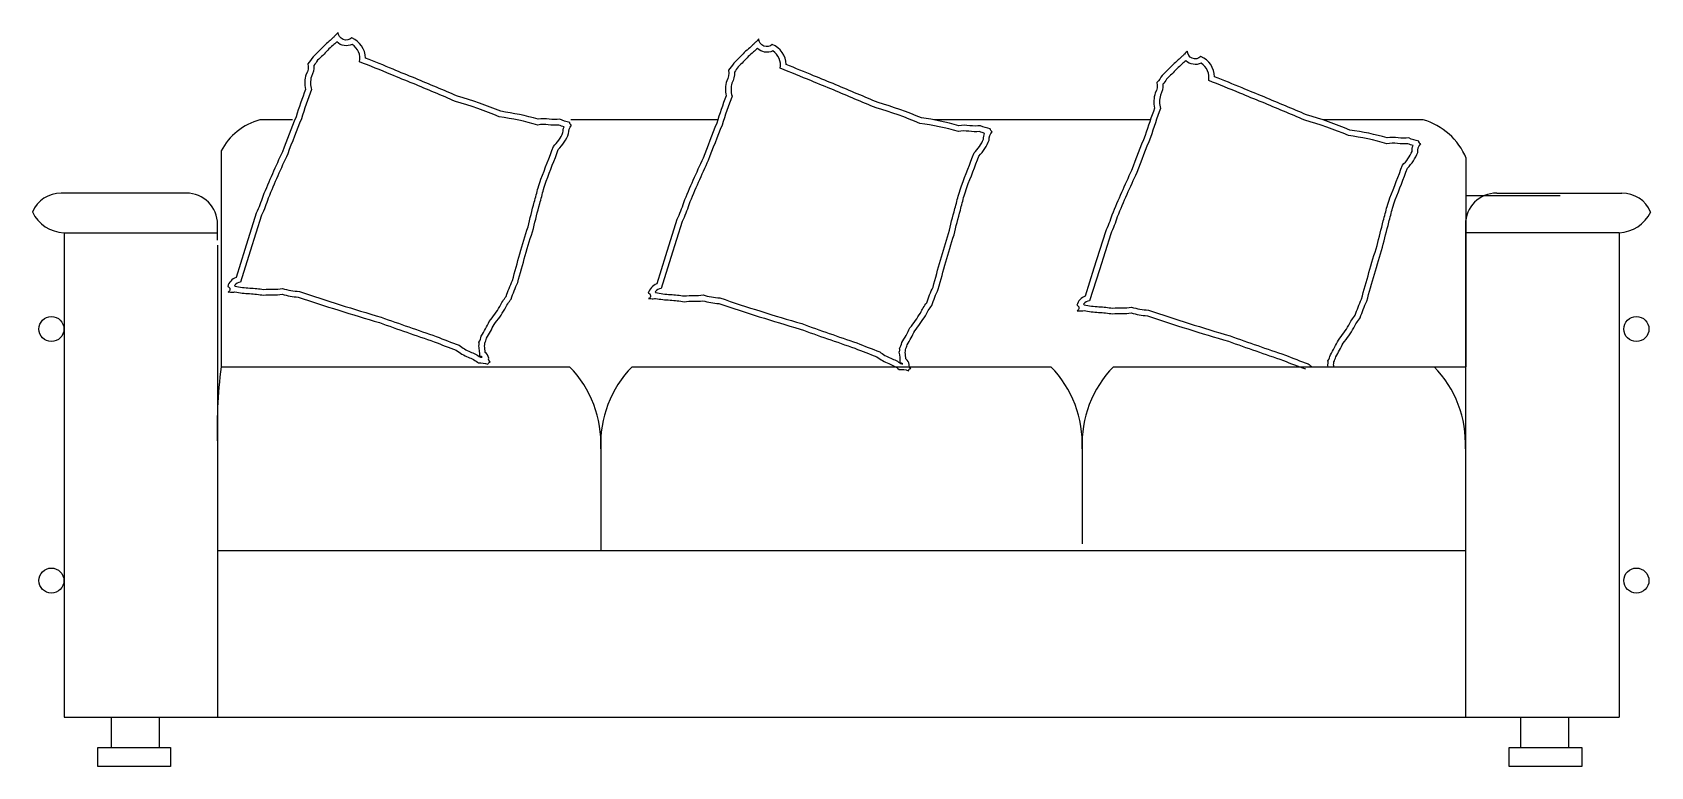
# Model space of a CAD drawing. Header units: inches. Extents: x -0.4 to 42.1, y 14 to 38.8.
# Drawn here: x 23.176 to 25.41, y 17.725 to 18.738 of the extents above; entities that cross this region are included whole.
import ezdxf

# ---------------------------------------------------------------- set-up
doc = ezdxf.new("R2010")
doc.units = ezdxf.units.IN
doc.header["$MEASUREMENT"] = 0
doc.layers.add('02', color=2, linetype='Continuous')

msp = doc.modelspace()

# ---------------------------------------------------------------- linework, layer by layer
at = {"layer": '02'}
for p, q in [((23.535, 18.6171), (23.4901, 18.6171)), ((25.0956, 18.6171), (24.9571, 18.6171)), ((23.4367, 18.5742), (23.4367, 18.2764)), ((25.1551, 18.2764), (25.1551, 18.5643)), ((23.3886, 18.5161), (23.2158, 18.5161)), ((25.2848, 18.5125), (25.1551, 18.5125)), ((25.1972, 18.5161), (25.37, 18.5161)), ((23.4318, 18.4513), (23.4318, 18.4729)), ((25.154, 18.4729), (25.154, 17.7927)), ((23.2198, 18.4614), (23.4306, 18.4614)), ((23.2198, 18.4614), (23.2198, 17.7927)), ((25.366, 18.4614), (25.1551, 18.4614)), ((25.366, 18.4614), (25.366, 17.7927)), ((23.4318, 18.4443), (23.4318, 17.7927)), ((23.4367, 18.2764), (23.9175, 18.2764)), ((24.0039, 18.2764), (24.5819, 18.2764)), ((24.6683, 18.2764), (25.1551, 18.2764)), ((23.9607, 18.1634), (23.9607, 18.0229)), ((24.6251, 18.1634), (24.6251, 18.0323)), ((23.4318, 18.0229), (25.154, 18.0229)), ((23.2198, 17.7927), (25.366, 17.7927)), ((23.285, 17.7927), (23.285, 17.7508)), ((23.3512, 17.7927), (23.3512, 17.7508)), ((25.2301, 17.7927), (25.2301, 17.7508)), ((25.2963, 17.7927), (25.2963, 17.7508))]:
    msp.add_line(p, q, dxfattribs=at)
for points in [[(23.902, 18.5762, 0.101392), (23.9163, 18.5981, -0.223768), (23.9204, 18.6097, -0.25558), (23.9177, 18.6137, -0.081563), (23.9041, 18.618, -0.071805), (23.8893, 18.618, 0.069985), (23.8742, 18.618, 0.03546), (23.8227, 18.6289, 0.029432), (23.7629, 18.6499, 0.001554), (23.734, 18.6621, -0.00152), (23.7045, 18.6745, -0.004735), (23.6739, 18.687, 0.00382), (23.636, 18.7024, 0.296001), (23.6169, 18.7302, -0.649774), (23.5983, 18.7379, -0.02319), (23.5945, 18.7338, 0.0288), (23.5913, 18.7306, 0.005727), (23.5857, 18.7256, -0.004358), (23.5782, 18.719, -0.027528), (23.5636, 18.7043, -0.046214), (23.5563, 18.6944, -0.194121), (23.554, 18.68, 0.133719), (23.5531, 18.6592, 0.011505), (23.5401, 18.6214, 0.008882), (23.5213, 18.5732, 0.012426), (23.4942, 18.5116, -0.033612), (23.4852, 18.4885), (23.4694, 18.4383), (23.4572, 18.3997, 0.224341), (23.4457, 18.3872, -0.722772), (23.4462, 18.3795, -0.103513), (23.4494, 18.3794, 0.053465), (23.4557, 18.3797, 0.030109), (23.4759, 18.3773, -0.031436), (23.4952, 18.3751, -0.05324), (23.5083, 18.3758, 0.05518), (23.5209, 18.3765, 0.056271), (23.5431, 18.3726, 0.0108), (23.6551, 18.3374, 0.00456), (23.7309, 18.3109, 0.01125), (23.7612, 18.2993, 0.069394), (23.7776, 18.2897, -0.079756), (23.792, 18.2817, -0.106399), (23.8047, 18.28, -0.328642), (23.8081, 18.2829, -0.299547), (23.806, 18.2885, 0.189917), (23.8012, 18.2961, 0.033518), (23.8001, 18.305, 0.075627), (23.8005, 18.3089, 0.053489), (23.8031, 18.3157, 0.017838), (23.8134, 18.3348, 0.038394), (23.8281, 18.3559, -0.059529), (23.837, 18.3699, -0.035943), (23.846, 18.3926, -0.011245), (23.8677, 18.4673, -0.006203), (23.8764, 18.5016, 0.010783), (23.8815, 18.5212, 0.019485), (23.8853, 18.5327, 0.005062)], [(23.8953, 18.5805, 0.101423), (23.9084, 18.5995, -0.091483), (23.9099, 18.6074, -0.036353), (23.9028, 18.61, -0.061409), (23.8882, 18.6103, 0.078551), (23.8737, 18.61, 0.037347), (23.8206, 18.6213, 0.03014), (23.7603, 18.6425, 0.001578), (23.731, 18.6549, -0.001515), (23.7015, 18.6673, -0.004719), (23.6709, 18.6798, 0.004355), (23.6278, 18.6972, 0.308213), (23.6174, 18.7212, -0.312077), (23.5963, 18.7246, 0.005596), (23.5909, 18.7198, -0.004154), (23.5837, 18.7134, -0.025435), (23.5697, 18.6993, -0.029868), (23.5645, 18.692, -0.145221), (23.5612, 18.6769, 0.145056), (23.5613, 18.6588, 0.01231), (23.5474, 18.6187, 0.008994), (23.5285, 18.5701, 0.012427), (23.5016, 18.509, -0.032491), (23.4925, 18.4856), (23.4769, 18.436), (23.4634, 18.3932, 0.201477), (23.4552, 18.3887, -0.025294), (23.4557, 18.3876, 0.032255), (23.4763, 18.3851, -0.029394), (23.4953, 18.383, -0.048461), (23.5087, 18.3836, 0.06415), (23.5213, 18.3845, 0.063917), (23.5446, 18.3804, 0.010921), (23.6575, 18.3448, 0.004588), (23.7336, 18.3183, 0.011792), (23.7651, 18.3062, 0.073882), (23.7804, 18.297, -0.066701), (23.7944, 18.2896, -0.016864), (23.797, 18.2895, 0.219043), (23.7935, 18.2907, 0.063909), (23.7921, 18.3056, 0.228467), (23.7924, 18.3103, 0.087184), (23.7957, 18.3187, 0.019586), (23.8068, 18.3391, 0.03927), (23.8212, 18.3596, -0.053506), (23.8301, 18.3736, -0.032805), (23.8387, 18.3953, -0.011101), (23.8602, 18.4694, -0.006168), (23.8688, 18.5036, 0.011079), (23.874, 18.5235, 0.020921), (23.8779, 18.5352, 0.005293)], [(24.4825, 18.5672, 0.101392), (24.4968, 18.5892, -0.223768), (24.5009, 18.6008, -0.25558), (24.4982, 18.6048, -0.081563), (24.4846, 18.6091, -0.071805), (24.4698, 18.6091, 0.069985), (24.4547, 18.6091, 0.03546), (24.4032, 18.6199, 0.029432), (24.3434, 18.6409, 0.001554), (24.3145, 18.6531, -0.00152), (24.285, 18.6656, -0.004735), (24.2544, 18.6781, 0.00382), (24.2165, 18.6934, 0.296001), (24.1974, 18.7212, -0.649774), (24.1789, 18.7289, -0.02319), (24.175, 18.7249, 0.0288), (24.1718, 18.7217, 0.005727), (24.1662, 18.7166, -0.004358), (24.1587, 18.7101, -0.027528), (24.1441, 18.6954, -0.046214), (24.1368, 18.6855, -0.194121), (24.1345, 18.671, 0.133719), (24.1336, 18.6503, 0.011505), (24.1206, 18.6125, 0.008882), (24.1018, 18.5642, 0.012426), (24.0747, 18.5027, -0.033612), (24.0657, 18.4795), (24.0499, 18.4294), (24.0378, 18.3907, 0.224341), (24.0262, 18.3782, -0.722772), (24.0267, 18.3706, -0.103513), (24.0299, 18.3704, 0.053465), (24.0362, 18.3707, 0.030109), (24.0564, 18.3684, -0.031436), (24.0757, 18.3662, -0.05324), (24.0888, 18.3669, 0.05518), (24.1014, 18.3675, 0.056271), (24.1236, 18.3637, 0.0108), (24.2356, 18.3285, 0.00456), (24.3114, 18.302, 0.01125), (24.3418, 18.2903, 0.069394), (24.3581, 18.2808, -0.079756), (24.3725, 18.2728, -0.106399), (24.3852, 18.271, -0.328642), (24.3886, 18.274, -0.299547), (24.3865, 18.2796, 0.189917), (24.3817, 18.2872, 0.033518), (24.3807, 18.296, 0.075627), (24.381, 18.3, 0.053489), (24.3836, 18.3068, 0.017838), (24.3939, 18.3259, 0.038394), (24.4086, 18.3469, -0.059529), (24.4176, 18.3609, -0.035943), (24.4265, 18.3836, -0.011245), (24.4482, 18.4584, -0.006203), (24.4569, 18.4926, 0.010783), (24.462, 18.5123, 0.019485), (24.4658, 18.5238, 0.005062)], [(24.4758, 18.5716, 0.101423), (24.4889, 18.5905, -0.091483), (24.4904, 18.5985, -0.036353), (24.4833, 18.6011, -0.061409), (24.4687, 18.6014, 0.078551), (24.4542, 18.6011, 0.037347), (24.4011, 18.6123, 0.03014), (24.3408, 18.6336, 0.001578), (24.3115, 18.6459, -0.001515), (24.282, 18.6584, -0.004719), (24.2514, 18.6709, 0.004355), (24.2083, 18.6883, 0.308213), (24.1979, 18.7122, -0.312077), (24.1768, 18.7157, 0.005596), (24.1714, 18.7109, -0.004154), (24.1642, 18.7045, -0.025435), (24.1502, 18.6904, -0.029868), (24.145, 18.6831, -0.145221), (24.1417, 18.6679, 0.145056), (24.1418, 18.6499, 0.01231), (24.128, 18.6098, 0.008994), (24.109, 18.5612, 0.012427), (24.0821, 18.5, -0.032491), (24.073, 18.4767), (24.0574, 18.4271), (24.0439, 18.3843, 0.201477), (24.0357, 18.3798, -0.025294), (24.0362, 18.3787, 0.032255), (24.0568, 18.3762, -0.029394), (24.0758, 18.3741, -0.048461), (24.0892, 18.3747, 0.06415), (24.1018, 18.3756, 0.063917), (24.1251, 18.3714, 0.010921), (24.238, 18.3359, 0.004588), (24.3141, 18.3093, 0.011792), (24.3456, 18.2972, 0.073882), (24.3609, 18.2881, -0.066701), (24.375, 18.2807, -0.016864), (24.3775, 18.2806, 0.219043), (24.374, 18.2817, 0.063909), (24.3726, 18.2966, 0.228467), (24.3729, 18.3013, 0.087184), (24.3762, 18.3097, 0.019586), (24.3873, 18.3301, 0.03927), (24.4017, 18.3506, -0.053506), (24.4106, 18.3647, -0.032805), (24.4192, 18.3863, -0.011101), (24.4407, 18.4604, -0.006168), (24.4493, 18.4947, 0.011079), (24.4546, 18.5145, 0.020921), (24.4584, 18.5263, 0.005293)]]:
    msp.add_lwpolyline(points, format="xyb", close=True, dxfattribs=at)
for points in [[(25.0739, 18.5504, 0.101392), (25.0882, 18.5723, -0.223768), (25.0923, 18.5839, -0.25558), (25.0896, 18.5879, -0.081563), (25.076, 18.5922, -0.071805), (25.0612, 18.5922, 0.069985), (25.0461, 18.5922, 0.03546), (24.9946, 18.6031, 0.029432), (24.9348, 18.6241, 0.001554), (24.9059, 18.6363, -0.00152), (24.8764, 18.6487, -0.004735), (24.8458, 18.6612, 0.00382), (24.8079, 18.6766, 0.296001), (24.7888, 18.7044, -0.649774), (24.7702, 18.7121, -0.02319), (24.7664, 18.708, 0.0288), (24.7632, 18.7048, 0.005727), (24.7576, 18.6998, -0.004358), (24.7501, 18.6932, -0.027528), (24.7355, 18.6785, -0.046214), (24.7282, 18.6686, -0.194121), (24.7259, 18.6542, 0.133719), (24.725, 18.6334, 0.011505), (24.712, 18.5956, 0.008882), (24.6932, 18.5474, 0.012426), (24.6661, 18.4858, -0.033612), (24.6571, 18.4627), (24.6413, 18.4125), (24.6292, 18.3739, 0.224341), (24.6176, 18.3614, -0.722772), (24.6181, 18.3537, -0.103513), (24.6213, 18.3536, 0.053465), (24.6276, 18.3539, 0.030109), (24.6478, 18.3515, -0.031436), (24.6671, 18.3493, -0.05324), (24.6802, 18.35, 0.05518), (24.6928, 18.3507, 0.056271), (24.715, 18.3468, 0.0108), (24.827, 18.3116, 0.00456), (24.9028, 18.2851, 0.01125), (24.9332, 18.2735, 0.069394)], [(25.0672, 18.5547, 0.101423), (25.0803, 18.5737, -0.091483), (25.0818, 18.5816, -0.036353), (25.0747, 18.5842, -0.061409), (25.0601, 18.5845, 0.078551), (25.0456, 18.5842, 0.037347), (24.9925, 18.5955, 0.03014), (24.9322, 18.6167, 0.001578), (24.9029, 18.6291, -0.001515), (24.8734, 18.6415, -0.004719), (24.8428, 18.654, 0.004355), (24.7997, 18.6714, 0.308213), (24.7893, 18.6954, -0.312077), (24.7682, 18.6988, 0.005596), (24.7628, 18.694, -0.004154), (24.7556, 18.6876, -0.025435), (24.7416, 18.6735, -0.029868), (24.7364, 18.6662, -0.145221), (24.7331, 18.6511, 0.145056), (24.7332, 18.633, 0.01231), (24.7194, 18.5929, 0.008994), (24.7004, 18.5443, 0.012427), (24.6735, 18.4832, -0.032491), (24.6644, 18.4598), (24.6488, 18.4102), (24.6353, 18.3674, 0.201477), (24.6271, 18.3629, -0.025294), (24.6276, 18.3618, 0.032255), (24.6482, 18.3593, -0.029394), (24.6672, 18.3572, -0.048461), (24.6806, 18.3578, 0.06415), (24.6932, 18.3587, 0.063917), (24.7165, 18.3546, 0.010921), (24.8294, 18.319, 0.004588), (24.9055, 18.2925, 0.011792), (24.937, 18.2804, 0.027787), (24.9425, 18.2764, -0.066701)], [(24.9646, 18.2764, 0.014691), (24.964, 18.2798, 0.228467), (24.9643, 18.2845, 0.087184), (24.9676, 18.2929, 0.019586), (24.9787, 18.3133, 0.03927), (24.9931, 18.3338, -0.053506), (25.002, 18.3478, -0.032805), (25.0106, 18.3695, -0.011101), (25.0321, 18.4436, -0.006168), (25.0407, 18.4778, 0.011079), (25.0459, 18.4977, 0.020921), (25.0498, 18.5094, 0.005293), (25.0672, 18.5547, 0.101423)], [(24.9725, 18.2764, 0.010664), (24.9721, 18.2792, 0.075627), (24.9724, 18.2831, 0.053489), (24.975, 18.2899, 0.017838), (24.9853, 18.309, 0.038394), (25, 18.3301, -0.059529), (25.0089, 18.3441, -0.035943), (25.0179, 18.3668, -0.011245), (25.0396, 18.4415, -0.006203), (25.0483, 18.4758, 0.010783), (25.0534, 18.4954, 0.019485), (25.0572, 18.5069, 0.005062), (25.0739, 18.5504, 0.101392)]]:
    msp.add_lwpolyline(points, format="xyb", dxfattribs=at)
for points in [[(24.1221, 18.6171), (23.9195, 18.6171)], [(24.7192, 18.6171), (24.4204, 18.6171)]]:
    msp.add_lwpolyline(points, dxfattribs=at)
for points in [[(23.2664, 17.7508), (23.3666, 17.7508), (23.3666, 17.7246), (23.2664, 17.7246)], [(25.2146, 17.7508), (25.3148, 17.7508), (25.3148, 17.7246), (25.2146, 17.7246)]]:
    msp.add_lwpolyline(points, close=True, dxfattribs=at)
for centre in [(23.2024, 18.3285), (25.39, 18.3285), (23.2024, 17.9814), (25.39, 17.9814)]:
    msp.add_circle(centre, 0.0173, dxfattribs=at)
for centre, radius, start, end in [((23.5127, 18.5343), 0.0859, 105.2518, 152.3191), ((25.0701, 18.5285), 0.0923, 22.8169, 73.9195), ((23.2158, 18.4729), 0.0432, 90, 156.7603), ((23.3886, 18.4729), 0.0432, 0, 90), ((25.1972, 18.4729), 0.0432, 90, 180), ((25.37, 18.4729), 0.0432, 23.2397, 90), ((23.2216, 18.5119), 0.0505, 205.7055, 267.9112), ((25.3642, 18.5119), 0.0505, 272.0888, 334.2945), ((24.0809, 18.1919), 0.6497, 172.5302, 182.5158), ((23.81, 18.1705), 0.1509, 357.2921, 44.5554), ((24.1114, 18.1705), 0.1509, 135.4446, 182.7079), ((24.4743, 18.1705), 0.1509, 357.2921, 44.5554), ((24.7758, 18.1705), 0.1509, 135.4446, 182.7079), ((25.0032, 18.1705), 0.1509, 357.2921, 44.5554)]:
    msp.add_arc(centre, radius, start, end, dxfattribs=at)

doc.saveas('drawing.dxf')
